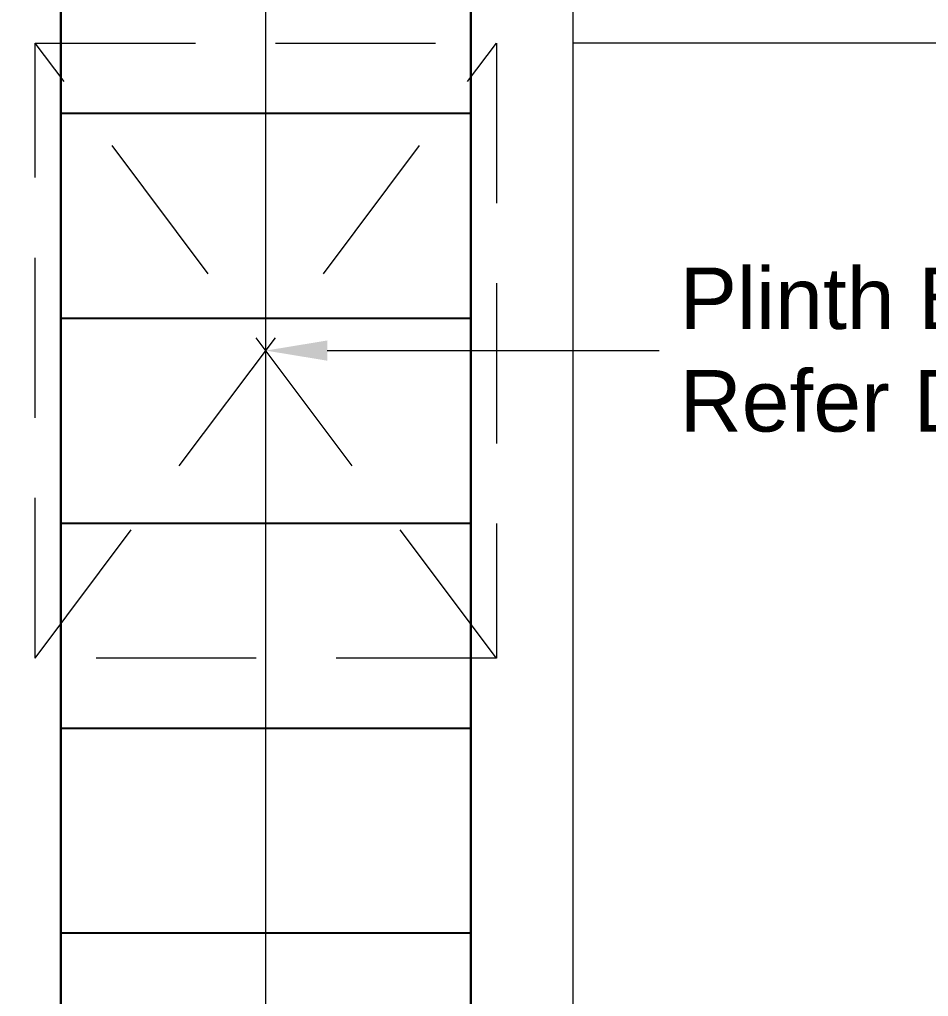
# Model space of a CAD drawing. Header units: feet. Extents: x 28652 to 66086, y -6769 to -640.
# Drawn here: x 53665.74 to 53683.48, y -1104.39 to -1085.33 of the extents above; entities that cross this region are included whole.
import ezdxf
from ezdxf import colors
from ezdxf.entities.mleader import LeaderData, LeaderLine
from ezdxf.math import Vec2, Vec3

# ---------------------------------------------------------------- set-up
doc = ezdxf.new("R2010")
doc.units = ezdxf.units.FT
doc.header["$LTSCALE"] = 50
doc.header["$MEASUREMENT"] = 0
doc.linetypes.add('CENTER2', pattern=[1.125, 0.75, -0.125, 0.125, -0.125])
doc.linetypes.add('HIDDEN', pattern=[0.375, 0.25, -0.125])
for name, color, linetype, lineweight in [('IES_WR_Center Line', 7, 'CENTER2', 13), ('IES_WR_Elevation', 4, 'Continuous', 15), ('IES_WR_Leader', 7, 'Continuous', 15), ('IES_WR_Rebar Concrete Line', 2, 'Continuous', 15), ('IES_WR_Rebar-Main', 1, 'Continuous', 30), ('IES_WR_Stirrups', 6, 'Continuous', 25)]:
    doc.layers.add(name, color=color, linetype=linetype, lineweight=lineweight)
doc.styles.add('Arial Annotation', font='arial.ttf', dxfattribs={"height": 0.06})

# ---------------------------------------------------------------- blocks, each defined once
blk = doc.blocks.new('*U30')
at = {"layer": 'IES_WR_Stirrups'}
blk.add_lwpolyline([(0, 4), (0, -4)], dxfattribs=at)
blk = doc.blocks.new('*U31')
at = {"color": 0, "linetype": 'ByBlock', "lineweight": -2, "transparency": 16777216, "rotation": 90}
for p in [(539.814, 174.346), (539.814, 170.346), (539.814, 166.346), (539.814, 162.346), (539.814, 158.346)]:
    blk.add_blockref('*U30', p, dxfattribs=at)

msp = doc.modelspace()

# ---------------------------------------------------------------- linework, layer by layer
at = {"layer": 'IES_WR_Center Line'}
msp.add_lwpolyline([(53670.547, -1164.787), (53670.547, -1071.667)], dxfattribs=at)
at = {"layer": 'IES_WR_Elevation'}
msp.add_line((53692.312, -1085.787), (53676.547, -1085.787), dxfattribs=at)
at = {"layer": 'IES_WR_Rebar Concrete Line'}
msp.add_lwpolyline([(53664.547, -1071.667), (53664.547, -1142.787), (53664.547, -1142.787), (53664.547, -1164.787), (53714.624, -1164.787), (53714.624, -1154.787), (53680.547, -1142.787), (53676.547, -1142.787), (53676.547, -1071.667)], dxfattribs=at)
at = {"layer": 'IES_WR_Rebar Concrete Line', "linetype": 'HIDDEN', "ltscale": 0.25}
msp.add_lwpolyline([(53666.047, -1085.787), (53675.047, -1085.787), (53675.047, -1097.787), (53666.047, -1097.787)], close=True, dxfattribs=at)
for points in [[(53675.047, -1097.787), (53666.047, -1085.787)], [(53666.047, -1097.787), (53675.047, -1085.787)]]:
    msp.add_lwpolyline(points, dxfattribs=at)
at = {"layer": 'IES_WR_Rebar-Main'}
for points in [[(53683.148, -1160.207), (53666.797, -1160.207, -0.414214), (53666.547, -1159.957), (53666.547, -1071.667)], [(53674.547, -1071.667), (53674.547, -1160.843, 0.414214), (53675.047, -1161.343), (53688.254, -1161.343)]]:
    msp.add_lwpolyline(points, format="xyb", dxfattribs=at)

# ---------------------------------------------------------------- block references
msp.add_blockref('*U31', (53130.734, -1261.498))

# ---------------------------------------------------------------- leaders
at = {"layer": 'IES_WR_Leader'}
ml = msp.add_multileader_mtext('Standard', dxfattribs=at)
ml.set_content('Plinth Beam\\PRefer Detail "A" For Reinf.', color=256, style='Arial Annotation')
ml.set_leader_properties(color=256, linetype='ByLayer', lineweight=-1)
ml.build(insert=Vec2(0, 0))
ml.multileader.update_dxf_attribs({"text_left_attachment_type": 2, "text_right_attachment_type": 2, "dogleg_length": 0, "arrow_head_size": 1.2, "scale": 20})
ctx = ml.context
ctx.base_point, ctx.scale, ctx.char_height, ctx.arrow_head_size, ctx.landing_gap_size, ctx.plane_origin = Vec3(53678.224, -1091.787), 20, 1.2, 1.2, 0.4, Vec3(53670.547, -1091.787)
ctx.left_attachment, ctx.right_attachment = 2, 2
notes = []
notes.append((ctx, [(0, (1, 1, 0), (53678.224, -1091.787), (1, 0), 0, [(0, [(53670.547, -1091.787)], 0, [])])]))
ctx.mtext.insert, ctx.mtext.flow_direction = Vec3(53678.624, -1090.167), 5
for ctx, leaders in notes:
    for number, flags, end, landing, length, lines in leaders:
        leader = LeaderData()
        leader.index, (leader.has_last_leader_line, leader.has_dogleg_vector, leader.attachment_direction) = number, flags
        leader.last_leader_point, leader.dogleg_vector, leader.dogleg_length = Vec3(end), Vec3(landing), length
        for number, points, colour, breaks in lines:
            line = LeaderLine()
            line.index, line.vertices, line.color, line.breaks = number, Vec3.list(points), colors.encode_raw_color(colour), breaks
            leader.lines.append(line)
        ctx.leaders.append(leader)

doc.saveas('drawing.dxf')
